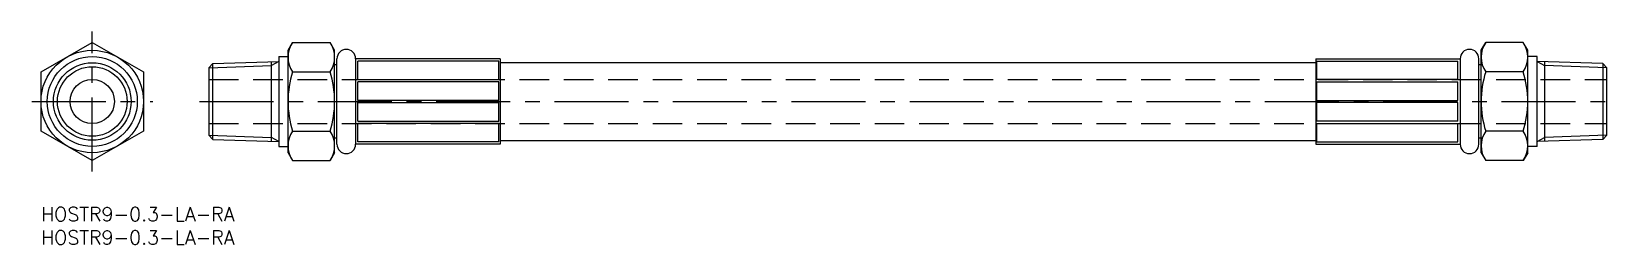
# Model space of a CAD drawing. Extents: x -2 to 338, y -8 to 38.
import ezdxf

# ---------------------------------------------------------------- set-up
doc = ezdxf.new("R2010")
doc.units = 0
doc.header["$LTSCALE"] = 0.5
doc.linetypes.add('CENTER', pattern=[50.8, 31.75, -6.35, 6.35, -6.35])
doc.linetypes.add('DASHED', pattern=[19.05, 12.7, -6.35])
for name, color, linetype in [('MSM_CENTER', 1, 'CENTER'), ('MSM_CONTINUOUS', 7, 'CONTINUOUS'), ('MSM_DASHED', 4, 'DASHED'), ('MSM_NARROW', 5, 'CONTINUOUS'), ('MSM_PART_NUMBER', 7, 'CONTINUOUS')]:
    doc.layers.add(name, color=color, linetype=linetype)
doc.styles.get("Standard").update_dxf_attribs({"font": 'txt.shx', "height": 3, "bigfont": 'bigfont.shx'})

# ---------------------------------------------------------------- blocks, each defined once
blk = doc.blocks.new('*U3')
at = {"layer": 'MSM_PART_NUMBER'}
blk.add_text('HOSTR9-0.3-LA-RA', height=3, dxfattribs=at).set_placement((0, -3))
blk = doc.blocks.new('*U4')
at = {"layer": 'MSM_PART_NUMBER'}
blk.add_text('HOSTR9-0.3-LA-RA', height=3, dxfattribs=at).set_placement((0, -8))

msp = doc.modelspace()

# ---------------------------------------------------------------- linework, layer by layer
at = {"layer": 'MSM_CENTER'}
for p, q in [((11, 7.69), (11, 37.71)), ((-2, 22.7), (24, 22.7)), ((34, 22.7), (338, 22.7))]:
    msp.add_line(p, q, dxfattribs=at)
at = {"layer": 'MSM_CONTINUOUS'}
for p, q in [((0, 29.05), (11, 35.4)), ((11, 35.4), (22, 29.05)), ((53, 33.7), (53.98, 35.4)), ((53.98, 35.4), (62.02, 35.4)), ((63, 33.7), (62.02, 35.4)), ((309, 33.7), (309.98, 35.4)), ((318.02, 35.4), (309.98, 35.4)), ((319, 33.7), (318.02, 35.4)), ((36.89, 30.84), (36, 29.95)), ((36.89, 30.84), (51, 31.33)), ((36.89, 14.56), (36.89, 30.84)), ((49.42, 14.12), (49.42, 31.28)), ((51, 32.35), (53, 32.35)), ((51, 32.35), (51, 13.05)), ((53, 11.7), (53, 33.7)), ((63, 11.7), (63, 33.7)), ((63.5, 13.5), (63.5, 31.9)), ((67.5, 31.9), (67.5, 13.5)), ((98.5, 31.9), (67.5, 31.9)), ((98.25, 31.4), (68, 31.4)), ((68, 27.43), (68, 31.4)), ((98.25, 27.43), (98.25, 31.4)), ((98.5, 31.9), (98.5, 13.5)), ((98.5, 31.05), (273.5, 31.05)), ((273.5, 31.9), (273.5, 13.5)), ((273.5, 31.9), (304.5, 31.9)), ((273.75, 31.4), (304, 31.4)), ((273.75, 27.43), (273.75, 31.4)), ((304, 27.43), (304, 31.4)), ((304.5, 31.9), (304.5, 13.5)), ((308.5, 13.5), (308.5, 31.9)), ((309, 11.7), (309, 33.7)), ((319, 11.7), (319, 33.7)), ((321, 32.35), (319, 32.35)), ((321, 13.05), (321, 32.35)), ((335.11, 30.84), (321, 31.33)), ((322.58, 31.28), (322.58, 14.12)), ((335.11, 30.84), (335.11, 14.56)), ((335.11, 30.84), (336, 29.95)), ((0, 16.35), (0, 29.05)), ((22, 29.05), (22, 16.35)), ((36, 29.95), (36, 15.45)), ((53.98, 29.05), (62.02, 29.05)), ((63.5, 30.55), (63, 30.55)), ((68, 27.43), (98.25, 27.43)), ((304, 27.43), (273.75, 27.43)), ((309, 30.55), (308.5, 30.55)), ((318.02, 29.05), (309.98, 29.05)), ((336, 15.45), (336, 29.95)), ((68, 22.95), (68, 26.93)), ((98.25, 26.93), (68, 26.93)), ((98.25, 22.95), (98.25, 26.93)), ((273.75, 22.95), (273.75, 26.93)), ((273.75, 26.93), (304, 26.93)), ((304, 22.95), (304, 26.93)), ((98.25, 22.95), (68, 22.95)), ((68, 22.45), (98.25, 22.45)), ((68, 18.48), (68, 22.45)), ((98.25, 18.48), (98.25, 22.45)), ((273.75, 22.95), (304, 22.95)), ((304, 22.45), (273.75, 22.45)), ((273.75, 18.48), (273.75, 22.45)), ((304, 18.48), (304, 22.45)), ((68, 18.48), (98.25, 18.48)), ((68, 14), (68, 17.98)), ((98.25, 17.98), (68, 17.98)), ((98.25, 14), (98.25, 17.98)), ((304, 18.48), (273.75, 18.48)), ((273.75, 14), (273.75, 17.98)), ((273.75, 17.98), (304, 17.98)), ((304, 14), (304, 17.98)), ((11, 10), (0, 16.35)), ((22, 16.35), (11, 10)), ((36.89, 14.56), (36, 15.45)), ((36.89, 14.56), (51, 14.07)), ((53.98, 16.35), (62.02, 16.35)), ((63.5, 14.85), (63, 14.85)), ((98.25, 14), (68, 14)), ((98.5, 14.35), (273.5, 14.35)), ((273.75, 14), (304, 14)), ((309, 14.85), (308.5, 14.85)), ((318.02, 16.35), (309.98, 16.35)), ((335.11, 14.56), (321, 14.07)), ((335.11, 14.56), (336, 15.45)), ((51, 13.05), (53, 13.05)), ((53, 11.7), (53.98, 10)), ((63, 11.7), (62.02, 10)), ((98.5, 13.5), (67.5, 13.5)), ((273.5, 13.5), (304.5, 13.5)), ((309, 11.7), (309.98, 10)), ((319, 11.7), (318.02, 10)), ((321, 13.05), (319, 13.05)), ((53.98, 10), (62.02, 10)), ((318.02, 10), (309.98, 10))]:
    msp.add_line(p, q, dxfattribs=at)
for radius in [11, 9.65, 8.33, 4.75]:
    msp.add_circle((11, 22.7), radius, dxfattribs=at)
for centre, radius, start, end in [((58.62, 32.23), 5.62, 145.6158, 214.3842), ((57.38, 32.23), 5.62, 325.6158, 34.3842), ((314.62, 32.23), 5.62, 145.6158, 214.3842), ((313.38, 32.23), 5.62, 325.6158, 34.3842), ((65.5, 31.9), 2, 0, 180), ((306.5, 31.9), 2, 0, 180), ((74.02, 22.7), 21.02, 162.412, 197.588), ((41.98, 22.7), 21.02, 342.412, 17.588), ((330.02, 22.7), 21.02, 162.412, 197.588), ((297.98, 22.7), 21.02, 342.412, 17.588), ((58.62, 13.18), 5.62, 145.6158, 214.3842), ((57.38, 13.18), 5.62, 325.6158, 34.3842), ((314.62, 13.18), 5.62, 145.6158, 214.3842), ((313.38, 13.18), 5.62, 325.6158, 34.3842), ((65.5, 13.5), 2, 180, 0), ((306.5, 13.5), 2, 180, 0)]:
    msp.add_arc(centre, radius, start, end, dxfattribs=at)
at = {"layer": 'MSM_DASHED'}
for p, q in [((36, 27.45), (336, 27.45)), ((36, 17.95), (336, 17.95))]:
    msp.add_line(p, q, dxfattribs=at)
at = {"layer": 'MSM_NARROW'}
for p, q in [((51, 31.33), (49.42, 30.42)), ((321, 31.33), (322.58, 30.42)), ((36, 29.95), (49.42, 30.42)), ((336, 29.95), (322.58, 30.42)), ((36, 15.45), (49.42, 14.98)), ((51, 14.07), (49.42, 14.98)), ((321, 14.07), (322.58, 14.98)), ((336, 15.45), (322.58, 14.98))]:
    msp.add_line(p, q, dxfattribs=at)
msp.add_circle((11, 22.7), 7.47, dxfattribs=at)

# ---------------------------------------------------------------- block references
at = {"layer": 'MSM_CONTINUOUS'}
for name in ['*U3', '*U4']:
    msp.add_blockref(name, (0, 0), dxfattribs=at)

doc.saveas('drawing.dxf')
